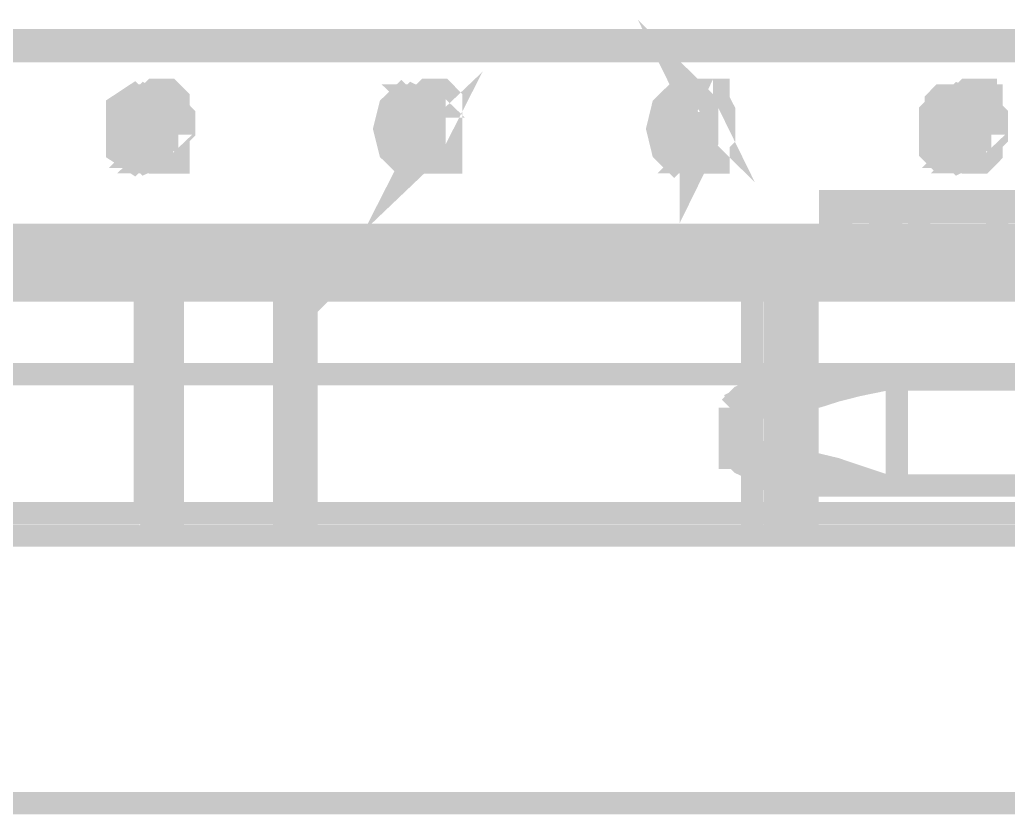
# Model space of a CAD drawing. Extents: x 0.1 to 11.6, y 0.3 to 16.2.
# Drawn here: x 9.5608 to 9.8567, y 13.6067 to 13.8443 of the extents above; entities that cross this region are included whole.
import ezdxf

# ---------------------------------------------------------------- set-up
doc = ezdxf.new("R2010")
doc.units = 0
doc.header["$MEASUREMENT"] = 0

msp = doc.modelspace()

# ---------------------------------------------------------------- linework, layer by layer
at = {"color": 0}
for points, const_width in [([(9.76335, 13.805), (9.76497, 13.8083), (9.76497, 13.81), (9.76497, 13.8117), (9.76497, 13.815), (9.76497, 13.8167), (9.76335, 13.82), (9.76497, 13.8184), (9.76497, 13.8167), (9.76497, 13.8133), (9.76497, 13.81), (9.76335, 13.8066), (9.76335, 13.805)], 0.01), ([(9.68164, 13.805), (9.68332, 13.8083), (9.68332, 13.81), (9.68332, 13.8117), (9.68332, 13.815), (9.68332, 13.8167), (9.68332, 13.82), (9.68164, 13.82), (9.68332, 13.8184), (9.68332, 13.8167), (9.68332, 13.8133), (9.68332, 13.81), (9.68332, 13.8066), (9.68164, 13.805)], 0.01), ([(9.595, 13.8217), (9.59, 13.8184), (9.59, 13.8117), (9.59, 13.805), (9.595, 13.8017), (9.59831, 13.805), (9.59831, 13.8117), (9.59831, 13.8184), (9.595, 13.8217)], 0.00667), ([(9.59999, 13.805), (9.60167, 13.805), (9.60167, 13.8083), (9.60335, 13.81), (9.60335, 13.8117), (9.60335, 13.815), (9.60167, 13.8167), (9.60167, 13.82), (9.59999, 13.82), (9.60167, 13.82), (9.60167, 13.8184), (9.60335, 13.8167), (9.60335, 13.8133), (9.60335, 13.81), (9.60167, 13.81), (9.60167, 13.8066), (9.59999, 13.805)], 0.01), ([(9.60335, 13.8033), (9.60499, 13.8033), (9.60667, 13.8033), (9.60667, 13.805), (9.60667, 13.8083), (9.60667, 13.81), (9.60835, 13.8117), (9.60835, 13.815), (9.60667, 13.8167), (9.60667, 13.82), (9.60499, 13.8217), (9.60335, 13.8217), (9.60167, 13.8217), (9.59999, 13.82), (9.59831, 13.8167), (9.59831, 13.815), (9.59831, 13.8117), (9.59831, 13.81), (9.59831, 13.8083), (9.59999, 13.805), (9.60167, 13.8033), (9.60335, 13.8033)], 0.01), ([(9.67503, 13.8217), (9.67165, 13.8184), (9.66997, 13.8117), (9.67165, 13.805), (9.67503, 13.8017), (9.67833, 13.805), (9.68001, 13.8117), (9.67833, 13.8184), (9.67503, 13.8217)], 0.00667), ([(9.685, 13.8033), (9.68668, 13.8033), (9.68832, 13.8033), (9.68832, 13.805), (9.68832, 13.8083), (9.68832, 13.81), (9.68832, 13.8117), (9.68832, 13.815), (9.68832, 13.8167), (9.68832, 13.82), (9.68668, 13.8217), (9.685, 13.8217), (9.68332, 13.8217), (9.68164, 13.82), (9.68001, 13.82), (9.68001, 13.8167), (9.68001, 13.815), (9.67833, 13.8117), (9.68001, 13.81), (9.68001, 13.8083), (9.68164, 13.805), (9.68164, 13.8033), (9.68332, 13.8033), (9.685, 13.8033)], 0.01), ([(9.75667, 13.8217), (9.75331, 13.8184), (9.75168, 13.8117), (9.75331, 13.805), (9.75667, 13.8017), (9.75999, 13.805), (9.76167, 13.8117), (9.75999, 13.8184), (9.75667, 13.8217)], 0.00667), ([(9.76665, 13.8033), (9.76833, 13.8033), (9.76833, 13.805), (9.76833, 13.8083), (9.77001, 13.81), (9.77001, 13.8117), (9.77001, 13.815), (9.77001, 13.8167), (9.76833, 13.82), (9.76833, 13.8217), (9.76665, 13.8217), (9.76497, 13.8217), (9.76335, 13.8217), (9.76335, 13.82), (9.76167, 13.82), (9.76167, 13.8167), (9.75999, 13.815), (9.75999, 13.8117), (9.75999, 13.81), (9.76167, 13.8083), (9.76167, 13.805), (9.76335, 13.8033), (9.76497, 13.8033), (9.76665, 13.8033)], 0.01), ([(9.83832, 13.8217), (9.84, 13.82), (9.84169, 13.8184), (9.84169, 13.8167), (9.84169, 13.815), (9.84169, 13.8133), (9.84169, 13.81), (9.84169, 13.8083), (9.84169, 13.805), (9.84, 13.8033), (9.83832, 13.8017), (9.83664, 13.8017), (9.83501, 13.8033), (9.83333, 13.805), (9.83333, 13.8083), (9.83333, 13.81), (9.83333, 13.8133), (9.83333, 13.815), (9.83333, 13.8167), (9.83501, 13.8184), (9.83501, 13.82), (9.83664, 13.8217), (9.83832, 13.8217)], 0.00667), ([(9.84332, 13.805), (9.845, 13.805), (9.845, 13.8083), (9.84668, 13.81), (9.84668, 13.8117), (9.84668, 13.815), (9.845, 13.8167), (9.845, 13.82), (9.84332, 13.82), (9.845, 13.82), (9.845, 13.8184), (9.84668, 13.8167), (9.84668, 13.8133), (9.84668, 13.81), (9.845, 13.81), (9.845, 13.8066), (9.84332, 13.805)], 0.01), ([(9.84668, 13.8033), (9.84831, 13.8033), (9.84999, 13.805), (9.84999, 13.8083), (9.85167, 13.81), (9.85167, 13.8117), (9.85167, 13.815), (9.84999, 13.8167), (9.84999, 13.82), (9.84831, 13.82), (9.84831, 13.8217), (9.84668, 13.8217), (9.845, 13.8217), (9.84332, 13.82), (9.84169, 13.8167), (9.84169, 13.815), (9.84169, 13.8117), (9.84169, 13.81), (9.84169, 13.8083), (9.84332, 13.805), (9.845, 13.8033), (9.84668, 13.8033)], 0.01)]:
    msp.add_lwpolyline(points, close=True, dxfattribs=dict(at, const_width=const_width))
for points, const_width in [([(9.51497, 13.8366), (9.87169, 13.8366)], 0.01), ([(9.60167, 13.82), (9.59831, 13.8217), (9.595, 13.8184), (9.59332, 13.8117), (9.595, 13.805), (9.59831, 13.8017)], 0.00667), ([(9.59831, 13.8217), (9.595, 13.8184), (9.59332, 13.8133), (9.595, 13.805), (9.59831, 13.8017), (9.60167, 13.8033)], 0.00667), ([(9.595, 13.8217), (9.59831, 13.8217), (9.59999, 13.8217), (9.60167, 13.82)], 0.00667), ([(9.60335, 13.8217), (9.59831, 13.8217)], 0.00667), ([(9.68164, 13.82), (9.67833, 13.8217), (9.67503, 13.8184), (9.67503, 13.8117), (9.67665, 13.805), (9.68001, 13.8017)], 0.00667), ([(9.67503, 13.8217), (9.68001, 13.8217), (9.68164, 13.82)], 0.00667), ([(9.68001, 13.8217), (9.67665, 13.8184), (9.67503, 13.8133), (9.67503, 13.805), (9.67833, 13.8017), (9.68164, 13.8033)], 0.00667), ([(9.685, 13.8217), (9.68001, 13.8217)], 0.00667), ([(9.76335, 13.82), (9.75999, 13.8217), (9.75667, 13.8184), (9.75499, 13.8117), (9.75667, 13.805), (9.75999, 13.8017)], 0.00667), ([(9.75667, 13.8217), (9.75999, 13.8217), (9.76167, 13.8217), (9.76335, 13.82)], 0.00667), ([(9.75999, 13.8217), (9.75667, 13.8184), (9.75667, 13.8133), (9.75667, 13.805), (9.75999, 13.8017), (9.76335, 13.8033)], 0.00667), ([(9.76665, 13.8217), (9.75999, 13.8217)], 0.00667), ([(9.845, 13.82), (9.84169, 13.8217), (9.83832, 13.8184), (9.83664, 13.8117), (9.83832, 13.805), (9.84169, 13.8017)], 0.00667), ([(9.84169, 13.8217), (9.83832, 13.8184), (9.83664, 13.8133), (9.83832, 13.805), (9.84169, 13.8017), (9.845, 13.8033)], 0.00667), ([(9.83832, 13.8217), (9.84169, 13.8217), (9.84332, 13.8217), (9.84332, 13.82), (9.845, 13.82)], 0.00667), ([(9.84668, 13.8217), (9.84169, 13.8217)], 0.00667), ([(9.60335, 13.8017), (9.59831, 13.8017), (9.59999, 13.8033), (9.60167, 13.8033)], 0.00667), ([(9.595, 13.8017), (9.59831, 13.8017)], 0.00667), ([(9.67503, 13.8017), (9.68001, 13.8017)], 0.00667), ([(9.685, 13.8017), (9.68001, 13.8017), (9.68001, 13.8033), (9.68164, 13.8033)], 0.00667), ([(9.76665, 13.8017), (9.75999, 13.8017), (9.76167, 13.8033), (9.76335, 13.8033)], 0.00667), ([(9.75667, 13.8017), (9.75999, 13.8017)], 0.00667), ([(9.84668, 13.8017), (9.84169, 13.8017), (9.84332, 13.8033), (9.845, 13.8033)], 0.00667), ([(9.83832, 13.8017), (9.84169, 13.8017)], 0.00667), ([(9.80501, 13.7783), (9.80501, 13.7884), (9.81999, 13.7884)], 0.01), ([(9.81999, 13.7783), (9.81999, 13.7884), (9.87169, 13.7884)], 0.01), ([(9.83003, 13.7884), (9.83003, 13.7783)], 0.00667), ([(9.85335, 13.7783), (9.85335, 13.7884)], 0.00667), ([(9.14665, 13.7783), (10.2116, 13.7783), (10.23, 13.7783), (10.2483, 13.7783), (10.2667, 13.7783), (10.2867, 13.7783), (10.305, 13.7783), (10.325, 13.7783), (10.345, 13.7783), (10.3633, 13.7783)], 0.01), ([(9.60335, 13.7783), (9.60167, 13.7783), (9.60167, 13.7767), (9.59999, 13.775), (9.59999, 13.7733), (9.59999, 13.7717), (9.59831, 13.77)], 0.00667), ([(9.60835, 13.7783), (9.60835, 13.7717)], 0.00667), ([(9.62999, 13.7717), (9.62999, 13.7783)], 0.00667), ([(9.72667, 13.7783), (9.72667, 13.7717)], 0.00667), ([(9.75, 13.7783), (9.75, 13.7717)], 0.00667), ([(9.75, 13.7717), (9.75, 13.7783)], 0.00667), ([(9.77333, 13.7717), (9.77333, 13.7783)], 0.00667), ([(9.83003, 13.7783), (9.83003, 13.7717)], 0.00667), ([(9.85335, 13.7717), (9.85335, 13.7783)], 0.00667), ([(10.3633, 13.7717), (10.345, 13.7717), (10.325, 13.7717), (10.305, 13.7717), (10.2867, 13.7717), (10.2667, 13.7717), (10.2483, 13.7717), (10.23, 13.7717), (10.2116, 13.7717), (9.14665, 13.7717)], 0.01), ([(9.14665, 13.77), (10.2116, 13.77), (10.23, 13.77), (10.2483, 13.77), (10.2667, 13.77), (10.2867, 13.77), (10.305, 13.77), (10.325, 13.77), (10.345, 13.77), (10.3633, 13.77)], 0.01), ([(10.2133, 13.7383), (9.15001, 13.7383), (9.15001, 13.7717)], 0.00667), ([(9.60667, 13.765), (9.57835, 13.765), (9.57835, 13.7717)], 0.00667), ([(9.60167, 13.7717), (9.60167, 13.69)], 0.00667), ([(9.60335, 13.7717), (9.60167, 13.7717), (9.60167, 13.77)], 0.00667), ([(9.60667, 13.69), (9.60667, 13.7717)], 0.00667), ([(9.60667, 13.7717), (9.60667, 13.69)], 0.00667), ([(9.60835, 13.7717), (9.60835, 13.765)], 0.00667), ([(9.62999, 13.765), (9.62999, 13.7717)], 0.00667), ([(9.63997, 13.69), (9.63997, 13.7717)], 0.00667), ([(9.64333, 13.69), (9.64333, 13.7717)], 0.00667), ([(9.64665, 13.69), (9.64665, 13.7717)], 0.00667), ([(9.68164, 13.7717), (9.68164, 13.77)], 0.00667), ([(9.72667, 13.7717), (9.72667, 13.765)], 0.00667), ([(9.78, 13.765), (9.73167, 13.765), (9.73167, 13.7717)], 0.00667), ([(9.74164, 13.765), (9.74164, 13.7717)], 0.00667), ([(9.75, 13.7717), (9.75, 13.765)], 0.00667), ([(9.75, 13.765), (9.75, 13.7717)], 0.00667), ([(9.77333, 13.765), (9.77333, 13.7717)], 0.00667), ([(9.79665, 13.69), (9.79497, 13.69), (9.79335, 13.69), (9.79167, 13.69), (9.78668, 13.69), (9.78668, 13.7717)], 0.00667), ([(9.79665, 13.69), (9.79665, 13.7717)], 0.00667), ([(9.59831, 13.77), (9.59831, 13.6983)], 0.00667), ([(9.60167, 13.77), (9.60167, 13.6983)], 0.00667), ([(9.86333, 13.7633), (9.67833, 13.7633), (9.68001, 13.7633), (9.68001, 13.765), (9.68001, 13.7667), (9.68164, 13.7667), (9.68164, 13.7683), (9.68164, 13.77)], 0.00667), ([(9.65332, 13.7633), (5.85499, 13.7633)], 0.00667), ([(9.50999, 13.69), (9.60335, 13.69), (9.60335, 13.765)], 0.00667), ([(9.60667, 13.765), (9.61833, 13.765), (9.62831, 13.765), (9.63835, 13.765), (9.64833, 13.765), (9.65831, 13.765), (9.66667, 13.765), (9.67503, 13.765), (9.68332, 13.765), (9.69168, 13.765), (9.69835, 13.765), (9.70503, 13.765), (9.71164, 13.765), (9.71669, 13.765), (9.72168, 13.765), (9.72667, 13.765), (9.72999, 13.765), (9.73167, 13.765)], 0.00667), ([(9.64501, 13.6967), (9.64501, 13.7467), (9.64501, 13.75), (9.64501, 13.7533), (9.64665, 13.7567), (9.64665, 13.7584), (9.64833, 13.76), (9.65001, 13.7617), (9.65169, 13.7633), (9.65332, 13.7633)], 0.00667), ([(9.67833, 13.7633), (9.65332, 13.7633)], 0.00667), ([(9.78, 13.765), (9.78, 13.69), (9.78668, 13.69)], 0.00667), ([(9.785, 13.765), (9.78, 13.765)], 0.00667), ([(9.78999, 13.765), (9.78836, 13.765), (9.785, 13.765)], 0.00667), ([(9.78999, 13.69), (9.78999, 13.765)], 0.00667), ([(9.90332, 13.765), (9.90332, 13.69), (9.79665, 13.69)], 0.00667), ([(9.77333, 13.7283), (9.77501, 13.7283), (9.77501, 13.73), (9.77832, 13.7317), (9.78, 13.7333), (9.785, 13.735), (9.79167, 13.7367)], 0.00667), ([(9.79167, 13.7367), (9.78999, 13.7367), (9.785, 13.735), (9.78, 13.7333), (9.77669, 13.7317), (9.77501, 13.73), (9.77333, 13.7283)], 0.00667), ([(9.77832, 13.7283), (9.78168, 13.7283), (9.78668, 13.7283), (9.78999, 13.73), (9.79497, 13.7317), (9.80165, 13.7333), (9.80832, 13.735), (9.81668, 13.7367)], 0.00667), ([(9.83003, 13.7367), (9.82835, 13.7367), (9.82667, 13.7367), (9.82497, 13.7367), (9.82335, 13.7367), (9.82167, 13.7367), (9.81999, 13.7367), (9.81168, 13.735), (9.80501, 13.7333), (9.80003, 13.7317), (9.79335, 13.73), (9.78836, 13.7283), (9.785, 13.7283), (9.78168, 13.7283)], 0.00667), ([(9.79167, 13.7367), (9.79335, 13.7367), (9.79497, 13.7367), (9.79833, 13.7367), (9.80165, 13.7367), (9.80501, 13.7367), (9.81, 13.7367), (9.815, 13.7367), (9.81999, 13.7367)], 0.00667), ([(9.82335, 13.705), (9.82335, 13.7367)], 0.00667), ([(9.83003, 13.7367), (9.83501, 13.7367), (9.84, 13.7367), (9.84332, 13.7367), (9.84831, 13.7367), (9.85335, 13.7367), (9.85667, 13.7367), (9.86165, 13.7367), (9.86501, 13.7367), (9.86664, 13.7367)], 0.00667), ([(9.77333, 13.7283), (9.77333, 13.7133)], 0.00667), ([(9.77501, 13.7283), (9.77669, 13.7283), (9.77832, 13.7283), (9.78, 13.7283)], 0.00667), ([(9.77501, 13.7283), (9.77501, 13.7133)], 0.00667), ([(9.78168, 13.7283), (9.78, 13.7283)], 0.00667), ([(9.77333, 13.715), (9.77501, 13.715), (9.77669, 13.715)], 0.00667), ([(9.77333, 13.715), (9.77333, 13.7133), (9.77501, 13.7133), (9.77669, 13.7116), (9.78, 13.71), (9.78331, 13.7083), (9.78999, 13.705)], 0.00667), ([(9.81999, 13.705), (9.815, 13.705), (9.81, 13.705), (9.80501, 13.705), (9.80165, 13.705), (9.79833, 13.705), (9.79497, 13.705), (9.79335, 13.705), (9.79167, 13.705), (9.785, 13.7067), (9.78168, 13.71), (9.77832, 13.7116), (9.77501, 13.7133), (9.77501, 13.715), (9.77669, 13.715)], 0.00667), ([(9.77669, 13.715), (9.77832, 13.715), (9.78, 13.715), (9.78168, 13.715)], 0.00667), ([(9.81668, 13.705), (9.81, 13.7067), (9.80333, 13.71), (9.79665, 13.7116), (9.78999, 13.7133), (9.785, 13.7133), (9.78168, 13.715), (9.77832, 13.715)], 0.00667), ([(9.78168, 13.715), (9.785, 13.715), (9.78836, 13.7133), (9.79335, 13.7133), (9.79833, 13.7116), (9.80501, 13.71), (9.81, 13.7083), (9.81999, 13.705)], 0.00667), ([(9.79167, 13.705), (9.78999, 13.705)], 0.00667), ([(9.81999, 13.705), (9.82167, 13.705), (9.82335, 13.705), (9.82497, 13.705), (9.82667, 13.705), (9.82835, 13.705), (9.83003, 13.705), (9.83501, 13.705), (9.84, 13.705), (9.84332, 13.705), (9.84831, 13.705), (9.85335, 13.705), (9.85667, 13.705), (9.86165, 13.705), (9.86501, 13.705), (9.86664, 13.705)], 0.00667), ([(9.60167, 13.6983), (9.60167, 13.6967), (9.60167, 13.695), (9.60167, 13.6934), (9.59999, 13.6917), (9.59999, 13.69), (9.59831, 13.69)], 0.00667), ([(9.59831, 13.6983), (9.59831, 13.6967)], 0.00667), ([(9.14665, 13.6967), (9.50499, 13.6967), (9.59831, 13.6967), (9.94667, 13.6967)], 0.00667), ([(9.64165, 13.69), (9.64333, 13.69), (9.64333, 13.6917), (9.64501, 13.6934), (9.64501, 13.695), (9.64501, 13.6967)], 0.00667), ([(9.63167, 13.69), (9.60335, 13.69)], 0.00667), ([(9.78, 13.69), (9.77501, 13.69), (9.77165, 13.69), (9.76665, 13.69), (9.75999, 13.69), (9.75499, 13.69), (9.74832, 13.69), (9.74001, 13.69), (9.73335, 13.69), (9.72499, 13.69), (9.71669, 13.69), (9.70665, 13.69), (9.69667, 13.69), (9.68668, 13.69), (9.67665, 13.69), (9.66667, 13.69), (9.655, 13.69), (9.64333, 13.69), (9.63167, 13.69)], 0.00667), ([(9.50499, 13.61), (10.04, 13.61)], 0.00667)]:
    msp.add_lwpolyline(points, dxfattribs=dict(at, const_width=const_width))

doc.saveas('drawing.dxf')
